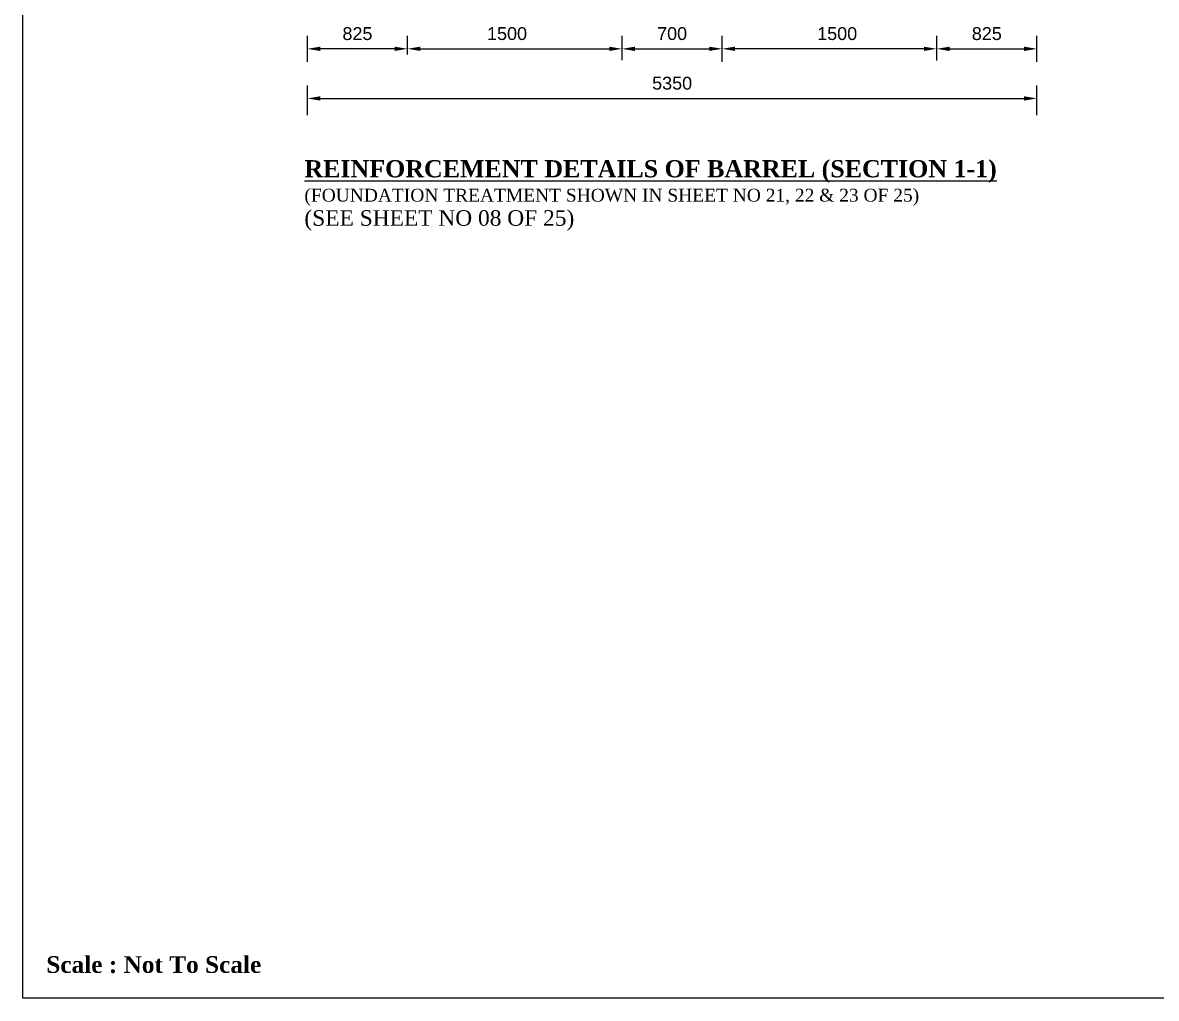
# Model space of a CAD drawing. Extents: x -358915 to 1258323, y -1667244 to -305611.
# Drawn here: x 432636 to 440560, y -1481477 to -1474656 of the extents above; entities that cross this region are included whole.
import ezdxf

# ---------------------------------------------------------------- set-up
doc = ezdxf.new("R2010")
doc.units = 0
doc.header["$LTSCALE"] = 300
doc.header["$MEASUREMENT"] = 0
doc.layers.get('DEFPOINTS').update_dxf_attribs({"linetype": 'CONTINUOUS'})
doc.layers.add('Dim', color=7, linetype='CONTINUOUS', lineweight=9)
for name, color, linetype in [('LINE', 7, 'CONTINUOUS'), ('TEXT', 10, 'CONTINUOUS'), ('TXT', 7, 'CONTINUOUS')]:
    doc.layers.add(name, color=color, linetype=linetype)
doc.styles.add('Arial', font='arial.ttf')
doc.styles.add('DIM', font='isocp3.shx')
doc.dimstyles.new('dim_60', dxfattribs={"dimtxt": 120, "dimasz": 120, "dimexe": 60, "dimexo": 60, "dimgap": 50, "dimtad": 1, "dimdec": 0, "dimzin": 0, "dimdsep": 46, "dimtxsty": 'DIM', "dimcen": 0.09, "dimclrd": 5, "dimclre": 5, "dimclrt": 7, "dimadec": 0, "dimazin": 0, "dimtfac": 1, "dimtdec": 0, "dimtmove": 0, "dimatfit": 3, "dimfxl": 1, "dimtolj": 1, "dimtzin": 0, "dimarcsym": 0})

# ---------------------------------------------------------------- blocks, each defined once
blk = doc.blocks.new('*D528')
at = {"layer": 'DEFPOINTS', "color": 0, "transparency": 16777216}
for p in [(436825.9, -1474838.9), (435326.2, -1474939.1), (436825.9, -1474978.4)]:
    blk.add_point(p, dxfattribs=at)
at = {"layer": 'Dim', "color": 5, "lineweight": -2, "transparency": 16777216}
for p, q in [((435326.2, -1474879.1), (435326.2, -1474748.9)), ((436825.9, -1474918.4), (436825.9, -1474748.9)), ((435416.2, -1474838.9), (436735.9, -1474838.9))]:
    blk.add_line(p, q, dxfattribs=at)
at = {"layer": 'Dim', "color": 5, "transparency": 16777216}
for points in [[(435416.2, -1474823.9), (435416.2, -1474853.9), (435326.2, -1474838.9)], [(436735.9, -1474823.9), (436735.9, -1474853.9), (436825.9, -1474838.9)]]:
    blk.add_solid(points, dxfattribs=at)
at = {"layer": 'Dim', "color": 7, "transparency": 16777216, "insert": (436022, -1474733), "char_height": 90, "attachment_point": 5, "style": 'Arial'}
blk.add_mtext('\\A1;1500', dxfattribs=at)
blk = doc.blocks.new('*D529')
at = {"layer": 'DEFPOINTS', "color": 0, "transparency": 16777216}
for p in [(434626.2, -1474838.9), (435326.2, -1474926.3), (434626.2, -1474989.6)]:
    blk.add_point(p, dxfattribs=at)
at = {"layer": 'Dim', "color": 5, "lineweight": -2, "transparency": 16777216}
for p, q in [((434626.2, -1474929.6), (434626.2, -1474748.9)), ((435326.2, -1474866.3), (435326.2, -1474748.9)), ((435236.2, -1474838.9), (434716.2, -1474838.9))]:
    blk.add_line(p, q, dxfattribs=at)
at = {"layer": 'Dim', "color": 5, "transparency": 16777216}
for points in [[(434716.2, -1474823.9), (434716.2, -1474853.9), (434626.2, -1474838.9)], [(435236.2, -1474823.9), (435236.2, -1474853.9), (435326.2, -1474838.9)]]:
    blk.add_solid(points, dxfattribs=at)
at = {"layer": 'Dim', "color": 7, "transparency": 16777216, "insert": (434976.2, -1474733), "char_height": 90, "attachment_point": 5, "style": 'Arial'}
blk.add_mtext('\\A1;825', dxfattribs=at)
blk = doc.blocks.new('*D530')
at = {"layer": 'DEFPOINTS', "color": 0, "transparency": 16777216}
for p in [(437525.6, -1474838.9), (436825.9, -1474945.7), (437525.6, -1474989.6)]:
    blk.add_point(p, dxfattribs=at)
at = {"layer": 'Dim', "color": 5, "lineweight": -2, "transparency": 16777216}
for p, q in [((436825.9, -1474885.7), (436825.9, -1474748.9)), ((437525.6, -1474929.6), (437525.6, -1474748.9)), ((436915.9, -1474838.9), (437435.6, -1474838.9))]:
    blk.add_line(p, q, dxfattribs=at)
at = {"layer": 'Dim', "color": 5, "transparency": 16777216}
for points in [[(436915.9, -1474823.9), (436915.9, -1474853.9), (436825.9, -1474838.9)], [(437435.6, -1474823.9), (437435.6, -1474853.9), (437525.6, -1474838.9)]]:
    blk.add_solid(points, dxfattribs=at)
at = {"layer": 'Dim', "color": 7, "transparency": 16777216, "insert": (437175.7, -1474733), "char_height": 90, "attachment_point": 5, "style": 'Arial'}
blk.add_mtext('\\A1;700', dxfattribs=at)
blk = doc.blocks.new('*D531')
at = {"layer": 'DEFPOINTS', "color": 0, "transparency": 16777216}
for p in [(437525.6, -1474838.9), (437525.6, -1474978.4), (439025.6, -1474980.9)]:
    blk.add_point(p, dxfattribs=at)
at = {"layer": 'Dim', "color": 5, "lineweight": -2, "transparency": 16777216}
for p, q in [((437525.6, -1474918.4), (437525.6, -1474748.9)), ((439025.6, -1474920.9), (439025.6, -1474748.9)), ((438935.6, -1474838.9), (437615.6, -1474838.9))]:
    blk.add_line(p, q, dxfattribs=at)
at = {"layer": 'Dim', "color": 5, "transparency": 16777216}
for points in [[(437615.6, -1474823.9), (437615.6, -1474853.9), (437525.6, -1474838.9)], [(438935.6, -1474823.9), (438935.6, -1474853.9), (439025.6, -1474838.9)]]:
    blk.add_solid(points, dxfattribs=at)
at = {"layer": 'Dim', "color": 7, "transparency": 16777216, "insert": (438329.5, -1474733), "char_height": 90, "attachment_point": 5, "style": 'Arial'}
blk.add_mtext('\\A1;1500', dxfattribs=at)
blk = doc.blocks.new('*D532')
at = {"layer": 'DEFPOINTS', "color": 0, "transparency": 16777216}
for p in [(439725.3, -1474838.9), (439025.6, -1474945.7), (439725.3, -1474989.6)]:
    blk.add_point(p, dxfattribs=at)
at = {"layer": 'Dim', "color": 5, "lineweight": -2, "transparency": 16777216}
for p, q in [((439025.6, -1474885.7), (439025.6, -1474748.9)), ((439725.3, -1474929.6), (439725.3, -1474748.9)), ((439115.6, -1474838.9), (439635.3, -1474838.9))]:
    blk.add_line(p, q, dxfattribs=at)
at = {"layer": 'Dim', "color": 5, "transparency": 16777216}
for points in [[(439115.6, -1474823.9), (439115.6, -1474853.9), (439025.6, -1474838.9)], [(439635.3, -1474823.9), (439635.3, -1474853.9), (439725.3, -1474838.9)]]:
    blk.add_solid(points, dxfattribs=at)
at = {"layer": 'Dim', "color": 7, "transparency": 16777216, "insert": (439375.4, -1474733), "char_height": 90, "attachment_point": 5, "style": 'Arial'}
blk.add_mtext('\\A1;825', dxfattribs=at)
blk = doc.blocks.new('*D533')
at = {"layer": 'DEFPOINTS', "color": 0, "transparency": 16777216}
for p in [(439725.8, -1475185.7), (434626.2, -1475363.8), (439725.8, -1475363.8)]:
    blk.add_point(p, dxfattribs=at)
at = {"layer": 'Dim', "color": 5, "lineweight": -2, "transparency": 16777216}
for p, q in [((434626.2, -1475303.8), (434626.2, -1475095.7)), ((439725.8, -1475303.8), (439725.8, -1475095.7)), ((434716.2, -1475185.7), (439635.8, -1475185.7))]:
    blk.add_line(p, q, dxfattribs=at)
at = {"layer": 'Dim', "color": 5, "transparency": 16777216}
for points in [[(434716.2, -1475170.7), (434716.2, -1475200.7), (434626.2, -1475185.7)], [(439635.8, -1475170.7), (439635.8, -1475200.7), (439725.8, -1475185.7)]]:
    blk.add_solid(points, dxfattribs=at)
at = {"layer": 'Dim', "color": 7, "transparency": 16777216, "insert": (437176, -1475079.7), "char_height": 90, "attachment_point": 5, "style": 'Arial'}
blk.add_mtext('\\A1;5350', dxfattribs=at)

msp = doc.modelspace()

# ---------------------------------------------------------------- linework, layer by layer
at = {"layer": 'LINE'}
msp.add_lwpolyline([(456006.4, -1481476.6), (432636.3, -1481476.6), (432636.3, -1464950.7), (456006.4, -1464950.7)], close=True, dxfattribs=at)

# ---------------------------------------------------------------- texts
at = {"layer": 'TEXT', "color": 0, "linetype": 'ByBlock', "insert": (432801.5, -1481181.9), "char_height": 117.061, "width": 2441.411, "attachment_point": 1, "style": 'Arial'}
msp.add_mtext('{\\fTimes New Roman|b1|i0|c0|p18;Scale : Not To Scale}', dxfattribs=at)
at = {"layer": 'TXT', "color": 0, "insert": (434605.7, -1475863.9), "char_height": 130, "width": 6006.209, "attachment_point": 4}
msp.add_mtext('{\\fTimes New Roman|b1|i0|c0|p18;\\H0.92308x;\\L\\C6;REINFORCEMENT DETAILS OF BARREL (SECTION 1-1)\\P\\fTimes New Roman|b0|i0|c0|p18;\\H0.75x;\\l\\C7;(FOUNDATION TREATMENT SHOWN IN SHEET NO 21, 22 & 23 OF 25) \\P\\H1.2037x;(SEE SHEET NO 08 OF 25)}', dxfattribs=at)

# ---------------------------------------------------------------- dimensions: what is measured, and where the dimension line sits
at = {"layer": 'Dim'}
for base, p1, p2, text, picture, middle in [((434626.2, -1474838.9), (435326.2, -1474926.3), (434626.2, -1474989.6), '825', '*D529', (434976.2, -1474733)), ((439725.8, -1475185.7), (434626.2, -1475363.8), (439725.8, -1475363.8), '5350', '*D533', (437176, -1475079.7))]:
    dim = msp.add_linear_dim(base=base, p1=p1, p2=p2, text=text, dimstyle='dim_60', override={"dimtxt": 90, "dimasz": 90, "dimexe": 90, "dimgap": 60, "dimtxsty": 'Arial'}, dxfattribs=at)
    dim.commit()
    dim.dimension.update_dxf_attribs({"geometry": picture, "text_midpoint": middle})
dim = msp.add_linear_dim(base=(436825.9, -1474838.9), p1=(435326.2, -1474939.1), p2=(436825.9, -1474978.4), text='1500', dimstyle='dim_60', override={"dimtxt": 90, "dimasz": 90, "dimexe": 90, "dimgap": 60, "dimtxsty": 'Arial'}, dxfattribs=at)
dim.commit()
dim.dimension.update_dxf_attribs({"geometry": '*D528', "text_midpoint": (436022, -1474838.9), "dimtype": 160})
for base, p1, p2, text, picture, middle in [((437525.6, -1474838.9), (436825.9, -1474945.7), (437525.6, -1474989.6), '700', '*D530', (437175.7, -1474733)), ((439725.3, -1474838.9), (439025.6, -1474945.7), (439725.3, -1474989.6), '825', '*D532', (439375.4, -1474733))]:
    dim = msp.add_linear_dim(base=base, p1=p1, p2=p2, angle=180, text=text, dimstyle='dim_60', override={"dimtxt": 90, "dimasz": 90, "dimexe": 90, "dimgap": 60, "dimtxsty": 'Arial'}, dxfattribs=at)
    dim.commit()
    dim.dimension.update_dxf_attribs({"geometry": picture, "text_midpoint": middle})
dim = msp.add_linear_dim(base=(437525.6, -1474838.9), p1=(439025.6, -1474980.9), p2=(437525.6, -1474978.4), angle=180, text='1500', dimstyle='dim_60', override={"dimtxt": 90, "dimasz": 90, "dimexe": 90, "dimgap": 60, "dimtxsty": 'Arial'}, dxfattribs=at)
dim.commit()
dim.dimension.update_dxf_attribs({"geometry": '*D531', "text_midpoint": (438329.5, -1474838.9), "dimtype": 160})

doc.saveas('drawing.dxf')
